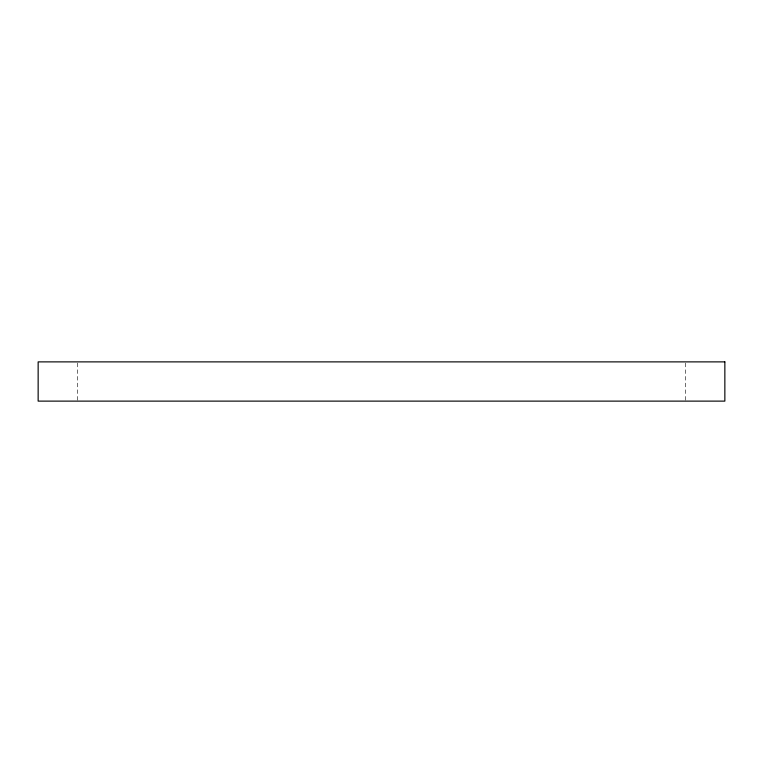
<?xml version="1.0" encoding="UTF-8"?>
<svg xmlns="http://www.w3.org/2000/svg" width="763" height="763" viewBox="0 0 763 763"><rect width="100%" height="100%" fill="white"/><g stroke="black" fill="none" stroke-linecap="round" stroke-linejoin="round"><path stroke-width="0.57" stroke-dasharray="3.81 2.86" d="M685.613 363.074L685.613 401.119M77.387 363.074L77.387 401.119"/><path stroke-width="1.14" d="M724.85 361.881L38.15 361.881L38.15 401.119L724.85 401.119L724.85 361.881"/></g></svg>
